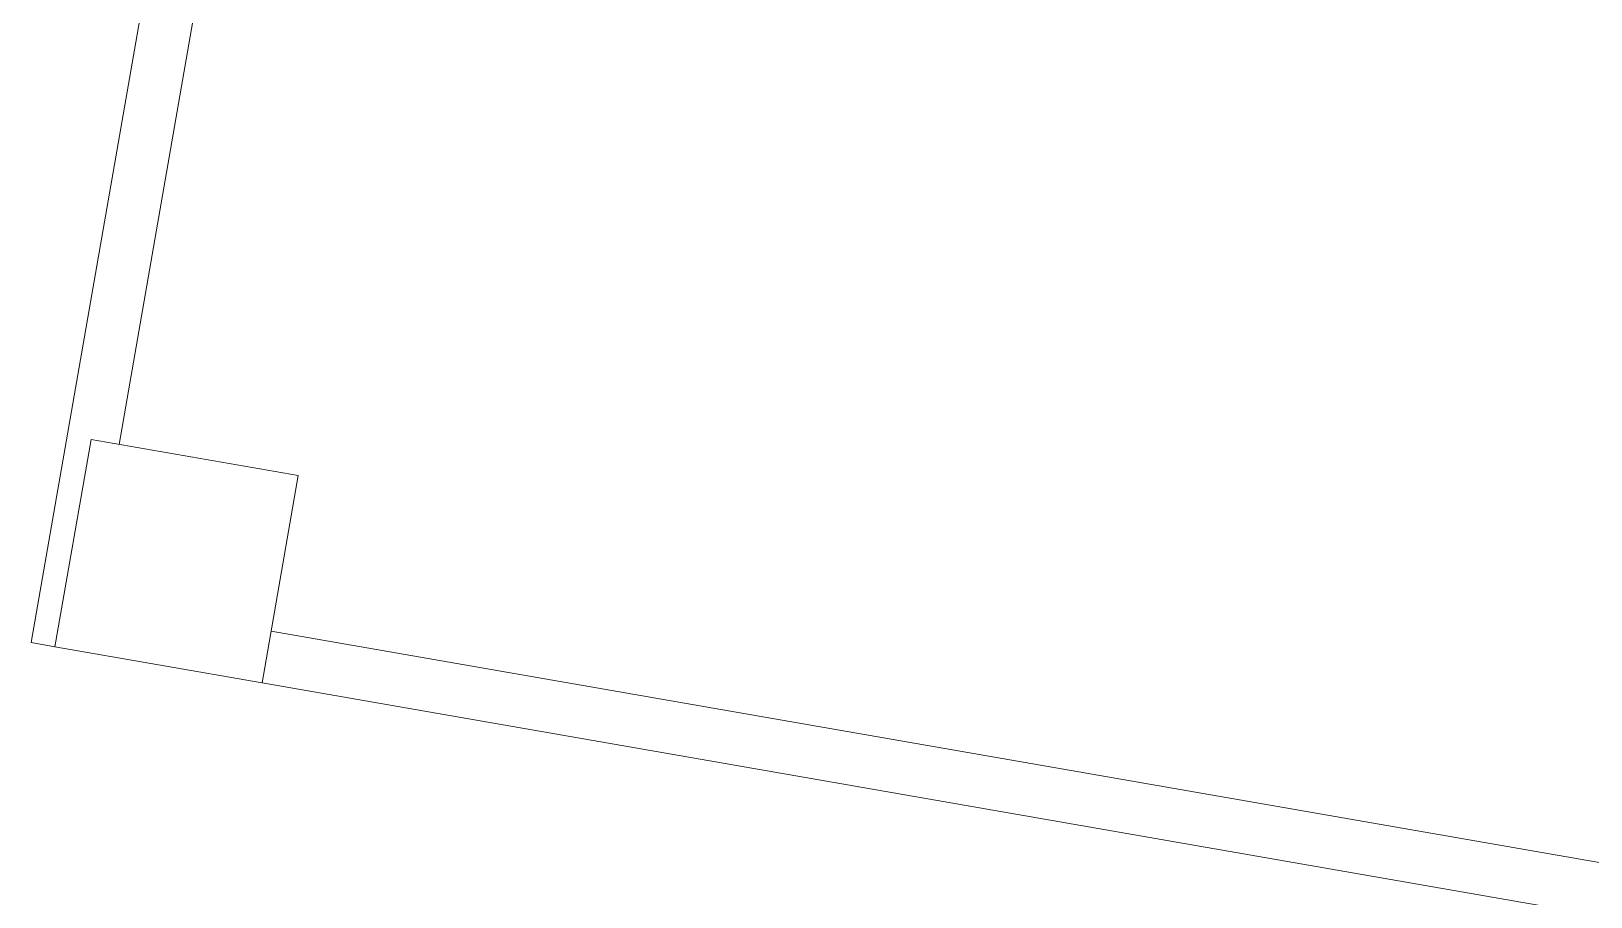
# Model space of a CAD drawing. Extents: x 274235 to 276654, y 142848 to 144425.
# Drawn here: x 276295.74 to 276301.67, y 143176.53 to 143179.83 of the extents above; entities that cross this region are included whole.
import ezdxf

# ---------------------------------------------------------------- set-up
doc = ezdxf.new("R2010")
doc.units = 0
doc.header["$LTSCALE"] = 1.5
doc.layers.get('0').update_dxf_attribs({"linetype": 'CONTINUOUS', "lineweight": 0})
for name, color, linetype, lineweight in [('_ACM-A-DETL', 7, 'CONTINUOUS', 5), ('_ACM-A-WALL-FULL', 6, 'CONTINUOUS', 13), ('_ACM-S-STRU-CLOS', 5, 'CONTINUOUS', 5)]:
    doc.layers.add(name, color=color, linetype=linetype, lineweight=lineweight)

# ---------------------------------------------------------------- blocks, each defined once
blk = doc.blocks.new('M_Concrete-Rectangular-Column - 800 x 800mm-V748-B1_Working')
at = {"layer": '_ACM-A-DETL', "color": 250}
for p, q in [((400, 400), (-400, 400)), ((-400, 400), (-400, -400)), ((400, -400), (400, 400)), ((-400, -400), (400, -400))]:
    blk.add_line(p, q, dxfattribs=at)
blk = doc.blocks.new('BASEMENT20250512')
at = {"layer": '_ACM-A-WALL-FULL', "lineweight": 9}
for p, q in [((1033312.6616, 809804.5647), (1033312.6616, 780404.5652)), ((1033512.6616, 781204.5652), (1033512.6616, 788804.5652)), ((1041804.1233, 780604.5652), (1034204.1233, 780604.5652)), ((1033312.6616, 780404.5652), (1033404.1233, 780404.5652)), ((1034204.1233, 780404.5652), (1041804.1233, 780404.5652))]:
    blk.add_line(p, q, dxfattribs=at)
at = {"layer": '_ACM-S-STRU-CLOS'}
blk.add_blockref('M_Concrete-Rectangular-Column - 800 x 800mm-V748-B1_Working', (1033804.1233, 780804.5652), dxfattribs=at)

msp = doc.modelspace()

# ---------------------------------------------------------------- block references
at = {"xscale": 0.0009999999999999994, "yscale": 0.001, "zscale": 0.001, "rotation": 350.1075696352769}
msp.add_blockref('BASEMENT20250512', (275143.7222, 142586.2208), dxfattribs=at)

doc.saveas('drawing.dxf')
